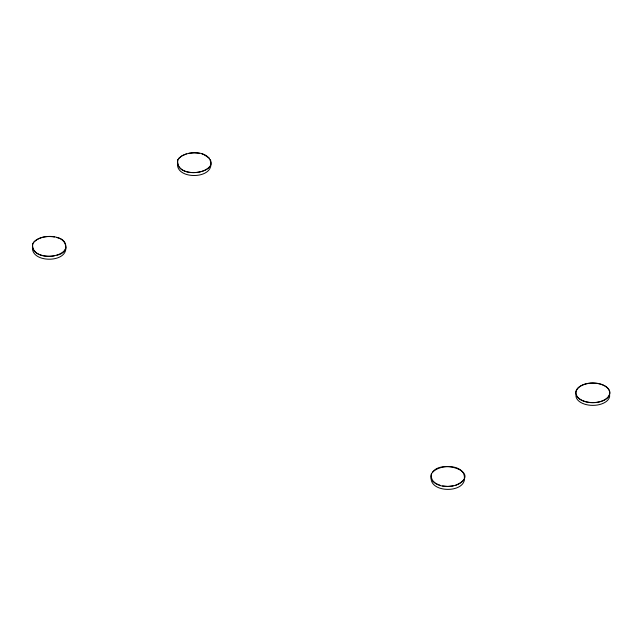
<?xml version="1.0" encoding="UTF-8"?>
<svg xmlns="http://www.w3.org/2000/svg" width="642" height="642" viewBox="0 0 642 642"><rect width="100%" height="100%" fill="white"/><g stroke="black" fill="none" stroke-linecap="round" stroke-linejoin="round"><path stroke-width="0.96" d="M32.453 247.627C31.707 263.3 67.964 263.084 65.749 246.865M177.593 163.164C175.37 179.383 211.627 179.6 210.889 163.935M431.111 477.792C430.373 493.465 466.63 493.249 464.407 477.03M32.935 243.326C29.412 254.569 46.449 257.715 54.466 255.749M177.906 159.625C174.464 175.033 201.917 175.531 209.372 167.153M210.399 165.724L211.234 162.675L210.399 159.625M431.601 473.491L430.766 476.533L431.601 479.582M440.131 485.28L435.766 483.514L432.628 481.01M33.962 241.89C39.234 236.649 47.444 235.847 54.466 236.986M178.933 158.197L182.071 155.701L186.397 153.887M432.628 472.055C442.49 458.412 483.065 473.186 455.603 485.328M204.1 154.754L209.372 158.197M56.937 255.163C68.79 253.317 68.79 239.418 56.937 237.58M188.876 153.294L194.157 152.812L199.429 153.294M453.124 485.914L447.843 486.403L442.571 485.914M201.909 153.887L204.196 154.698M609.691 395.632A16.877 9.742 0 0 1 592.815 405.375A16.877 9.742 0 0 1 575.938 395.632M32.686 243.816C30.776 259.424 59.449 259.609 65.685 248.919C67.595 233.319 38.921 233.134 32.686 243.816M177.649 160.123C175.748 175.731 204.413 175.916 210.656 165.227C212.558 149.618 183.893 149.434 177.649 160.123M431.344 473.981C429.442 489.589 458.107 489.774 464.351 479.092C466.252 463.484 437.587 463.299 431.344 473.981M597.18 383.426L592.815 383.097A16.877 9.742 0 0 0 577.519 396.957A16.877 9.742 0 0 0 605.743 399.099A16.877 9.742 0 0 0 597.18 383.426M584.276 401.378A17.085 9.863 0 0 0 609.9 392.84A17.085 9.863 0 0 0 584.276 384.301A17.085 9.863 0 0 0 584.276 401.378"/></g></svg>
